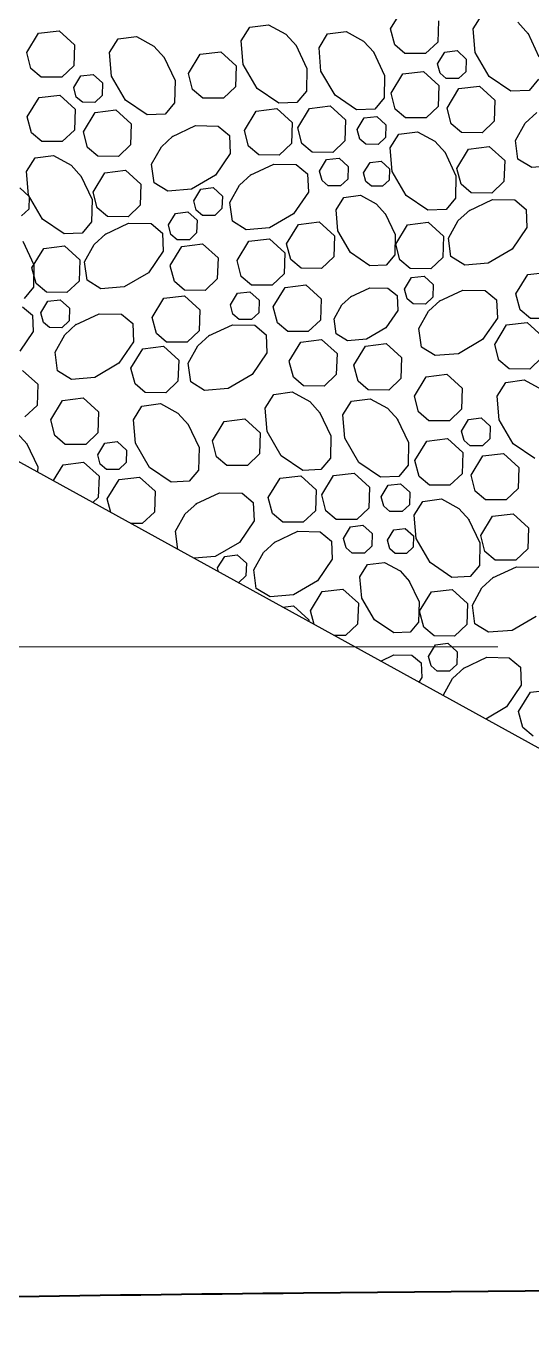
# Model space of a CAD drawing. Header units: inches. Extents: x -5337 to 1057, y 15227 to 19227.
# Drawn here: x -3595.74 to -3589.2, y 16320.2 to 16337.01 of the extents above; entities that cross this region are included whole.
import ezdxf

# ---------------------------------------------------------------- set-up
doc = ezdxf.new("R2010")
doc.units = ezdxf.units.IN
doc.header["$LTSCALE"] = 150
doc.header["$MEASUREMENT"] = 0
doc.linetypes.add('HIDDEN', pattern=[0.375, 0.25, -0.125])
for name, color, linetype in [('grid', 7, 'HIDDEN'), ('Level 9', 7, 'Continuous'), ('PAVING', 7, 'Continuous')]:
    doc.layers.add(name, color=color, linetype=linetype)

msp = doc.modelspace()

# ---------------------------------------------------------------- linework, layer by layer
at = {"layer": 'grid', "color": 252, "linetype": 'HIDDEN', "lineweight": 0, "ltscale": 0.6}
msp.add_line((-5232.144, 16328.984), (952.356, 16328.984), dxfattribs=at)
at = {"layer": 'Level 9', "linetype": 'Continuous', "lineweight": 40}
msp.add_line((-3533.893, 16321.176), (-3592.156, 16320.636), dxfattribs=at)
msp.add_arc((-3587.498, 15817.658), 503, 90.53053, 92.44603, dxfattribs=at)
at = {"layer": 'PAVING', "color": 1}
for p, q in [((-3591.031, 16336.968), (-3590.878, 16337.218)), ((-3592.959, 16336.812), (-3592.849, 16336.991)), ((-3592.849, 16336.991), (-3592.609, 16337.022)), ((-3592.609, 16337.022), (-3592.384, 16336.898)), ((-3590.413, 16337.07), (-3590.422, 16336.798)), ((-3589.962, 16336.967), (-3589.852, 16337.145)), ((-3589.387, 16337.053), (-3589.25, 16336.902)), ((-3595.729, 16336.662), (-3595.577, 16336.912)), ((-3595.577, 16336.912), (-3595.311, 16336.944)), ((-3595.311, 16336.944), (-3595.112, 16336.764)), ((-3594.661, 16336.661), (-3594.55, 16336.839)), ((-3594.55, 16336.839), (-3594.31, 16336.871)), ((-3594.31, 16336.871), (-3594.086, 16336.747)), ((-3592.384, 16336.898), (-3592.247, 16336.748)), ((-3591.954, 16336.725), (-3591.844, 16336.903)), ((-3591.844, 16336.903), (-3591.604, 16336.935)), ((-3591.604, 16336.935), (-3591.38, 16336.811)), ((-3590.977, 16336.764), (-3591.031, 16336.968)), ((-3589.937, 16336.664), (-3589.962, 16336.967)), ((-3589.259, 16336.915), (-3589.114, 16336.609)), ((-3595.675, 16336.458), (-3595.729, 16336.662)), ((-3595.112, 16336.764), (-3595.121, 16336.491)), ((-3594.635, 16336.358), (-3594.661, 16336.661)), ((-3594.086, 16336.747), (-3593.949, 16336.596)), ((-3593.489, 16336.64), (-3593.222, 16336.673)), ((-3593.222, 16336.673), (-3593.023, 16336.492)), ((-3592.934, 16336.51), (-3592.959, 16336.812)), ((-3592.256, 16336.76), (-3592.111, 16336.455)), ((-3591.929, 16336.422), (-3591.954, 16336.725)), ((-3591.38, 16336.811), (-3591.243, 16336.661)), ((-3591.252, 16336.673), (-3591.107, 16336.367)), ((-3590.844, 16336.651), (-3590.977, 16336.764)), ((-3590.422, 16336.798), (-3590.579, 16336.649)), ((-3590.423, 16336.517), (-3590.331, 16336.667)), ((-3590.331, 16336.667), (-3590.171, 16336.687)), ((-3590.171, 16336.687), (-3590.052, 16336.578)), ((-3589.755, 16336.353), (-3589.937, 16336.664)), ((-3595.121, 16336.491), (-3595.278, 16336.343)), ((-3593.958, 16336.609), (-3593.813, 16336.303)), ((-3593.641, 16336.391), (-3593.489, 16336.64)), ((-3593.023, 16336.492), (-3593.033, 16336.22)), ((-3592.752, 16336.199), (-3592.934, 16336.51)), ((-3590.579, 16336.649), (-3590.844, 16336.651)), ((-3590.39, 16336.394), (-3590.423, 16336.517)), ((-3590.052, 16336.578), (-3590.058, 16336.415)), ((-3595.543, 16336.345), (-3595.675, 16336.458)), ((-3595.278, 16336.343), (-3595.543, 16336.345)), ((-3595.121, 16336.211), (-3595.03, 16336.361)), ((-3595.03, 16336.361), (-3594.87, 16336.38)), ((-3594.87, 16336.38), (-3594.751, 16336.272)), ((-3594.454, 16336.047), (-3594.635, 16336.358)), ((-3593.587, 16336.186), (-3593.641, 16336.391)), ((-3592.111, 16336.455), (-3592.117, 16336.164)), ((-3591.748, 16336.111), (-3591.929, 16336.422)), ((-3591.107, 16336.367), (-3591.113, 16336.077)), ((-3591.024, 16336.137), (-3590.872, 16336.386)), ((-3590.872, 16336.386), (-3590.605, 16336.419)), ((-3590.605, 16336.419), (-3590.406, 16336.238)), ((-3590.311, 16336.327), (-3590.39, 16336.394)), ((-3590.152, 16336.326), (-3590.311, 16336.327)), ((-3590.058, 16336.415), (-3590.152, 16336.326)), ((-3589.476, 16336.163), (-3589.755, 16336.353)), ((-3589.12, 16336.319), (-3589.242, 16336.174)), ((-3595.089, 16336.088), (-3595.121, 16336.211)), ((-3594.751, 16336.272), (-3594.756, 16336.108)), ((-3593.813, 16336.303), (-3593.819, 16336.013)), ((-3593.455, 16336.073), (-3593.587, 16336.186)), ((-3593.033, 16336.22), (-3593.189, 16336.072)), ((-3592.473, 16336.008), (-3592.752, 16336.199)), ((-3592.117, 16336.164), (-3592.239, 16336.019)), ((-3590.406, 16336.238), (-3590.415, 16335.966)), ((-3590.3, 16335.946), (-3590.147, 16336.196)), ((-3590.147, 16336.196), (-3589.881, 16336.228)), ((-3589.881, 16336.228), (-3589.682, 16336.048)), ((-3589.242, 16336.174), (-3589.476, 16336.163)), ((-3595.722, 16335.831), (-3595.57, 16336.08)), ((-3595.57, 16336.08), (-3595.303, 16336.113)), ((-3595.303, 16336.113), (-3595.105, 16335.932)), ((-3595.009, 16336.021), (-3595.089, 16336.088)), ((-3594.85, 16336.019), (-3595.009, 16336.021)), ((-3594.756, 16336.108), (-3594.85, 16336.019)), ((-3594.175, 16335.857), (-3594.454, 16336.047)), ((-3593.819, 16336.013), (-3593.94, 16335.868)), ((-3593.189, 16336.072), (-3593.455, 16336.073)), ((-3592.239, 16336.019), (-3592.473, 16336.008)), ((-3591.469, 16335.921), (-3591.748, 16336.111)), ((-3591.113, 16336.077), (-3591.234, 16335.932)), ((-3590.97, 16335.932), (-3591.024, 16336.137)), ((-3589.682, 16336.048), (-3589.691, 16335.775)), ((-3595.668, 16335.626), (-3595.722, 16335.831)), ((-3595.105, 16335.932), (-3595.114, 16335.66)), ((-3594.998, 16335.64), (-3594.846, 16335.89)), ((-3594.846, 16335.89), (-3594.579, 16335.922)), ((-3594.579, 16335.922), (-3594.381, 16335.742)), ((-3593.94, 16335.868), (-3594.175, 16335.857)), ((-3592.919, 16335.657), (-3592.767, 16335.906)), ((-3592.767, 16335.906), (-3592.5, 16335.939)), ((-3592.5, 16335.939), (-3592.302, 16335.758)), ((-3592.229, 16335.691), (-3592.077, 16335.941)), ((-3592.077, 16335.941), (-3591.81, 16335.974)), ((-3591.81, 16335.974), (-3591.611, 16335.793)), ((-3591.234, 16335.932), (-3591.469, 16335.921)), ((-3591.461, 16335.668), (-3591.37, 16335.817)), ((-3591.37, 16335.817), (-3591.209, 16335.837)), ((-3591.209, 16335.837), (-3591.09, 16335.728)), ((-3590.838, 16335.819), (-3590.97, 16335.932)), ((-3590.572, 16335.818), (-3590.838, 16335.819)), ((-3590.415, 16335.966), (-3590.572, 16335.818)), ((-3590.246, 16335.741), (-3590.3, 16335.946)), ((-3589.293, 16335.752), (-3589.143, 16335.889)), ((-3595.114, 16335.66), (-3595.27, 16335.512)), ((-3594.381, 16335.742), (-3594.39, 16335.469)), ((-3593.854, 16335.574), (-3593.548, 16335.719)), ((-3593.548, 16335.719), (-3593.258, 16335.713)), ((-3593.258, 16335.713), (-3593.112, 16335.591)), ((-3592.865, 16335.452), (-3592.919, 16335.657)), ((-3592.302, 16335.758), (-3592.311, 16335.486)), ((-3592.175, 16335.487), (-3592.229, 16335.691)), ((-3591.611, 16335.793), (-3591.62, 16335.521)), ((-3591.428, 16335.545), (-3591.461, 16335.668)), ((-3591.09, 16335.728), (-3591.096, 16335.565)), ((-3590.114, 16335.629), (-3590.246, 16335.741)), ((-3589.691, 16335.775), (-3589.848, 16335.627)), ((-3589.417, 16335.527), (-3589.293, 16335.752)), ((-3595.536, 16335.514), (-3595.668, 16335.626)), ((-3595.27, 16335.512), (-3595.536, 16335.514)), ((-3594.944, 16335.435), (-3594.998, 16335.64)), ((-3593.991, 16335.446), (-3593.841, 16335.583)), ((-3593.112, 16335.591), (-3593.102, 16335.357)), ((-3592.311, 16335.486), (-3592.468, 16335.338)), ((-3592.042, 16335.374), (-3592.175, 16335.487)), ((-3591.62, 16335.521), (-3591.777, 16335.372)), ((-3591.349, 16335.477), (-3591.428, 16335.545)), ((-3591.19, 16335.476), (-3591.349, 16335.477)), ((-3591.096, 16335.565), (-3591.19, 16335.476)), ((-3591.034, 16335.43), (-3590.923, 16335.608)), ((-3590.923, 16335.608), (-3590.683, 16335.64)), ((-3590.683, 16335.64), (-3590.459, 16335.516)), ((-3590.459, 16335.516), (-3590.322, 16335.365)), ((-3589.848, 16335.627), (-3590.114, 16335.629)), ((-3589.385, 16335.287), (-3589.417, 16335.527)), ((-3595.622, 16335.302), (-3595.382, 16335.334)), ((-3595.382, 16335.334), (-3595.157, 16335.209)), ((-3594.812, 16335.323), (-3594.944, 16335.435)), ((-3594.546, 16335.321), (-3594.812, 16335.323)), ((-3594.39, 16335.469), (-3594.546, 16335.321)), ((-3594.116, 16335.222), (-3593.991, 16335.446)), ((-3593.102, 16335.357), (-3593.292, 16335.078)), ((-3592.733, 16335.339), (-3592.865, 16335.452)), ((-3592.468, 16335.338), (-3592.733, 16335.339)), ((-3591.777, 16335.372), (-3592.042, 16335.374)), ((-3591.008, 16335.127), (-3591.034, 16335.43)), ((-3590.331, 16335.378), (-3590.186, 16335.072)), ((-3590.174, 16335.166), (-3590.022, 16335.415)), ((-3590.022, 16335.415), (-3589.755, 16335.448)), ((-3589.755, 16335.448), (-3589.556, 16335.268)), ((-3595.732, 16335.124), (-3595.622, 16335.302)), ((-3595.157, 16335.209), (-3595.021, 16335.059)), ((-3594.72, 16335.109), (-3594.454, 16335.142)), ((-3594.454, 16335.142), (-3594.255, 16334.962)), ((-3594.084, 16334.981), (-3594.116, 16335.222)), ((-3592.844, 16335.077), (-3592.538, 16335.222)), ((-3592.538, 16335.222), (-3592.248, 16335.216)), ((-3592.248, 16335.216), (-3592.102, 16335.094)), ((-3591.947, 16335.13), (-3591.856, 16335.28)), ((-3591.856, 16335.28), (-3591.696, 16335.3)), ((-3591.696, 16335.3), (-3591.576, 16335.191)), ((-3591.576, 16335.191), (-3591.582, 16335.028)), ((-3591.378, 16335.107), (-3591.296, 16335.242)), ((-3591.296, 16335.242), (-3591.152, 16335.26)), ((-3591.152, 16335.26), (-3591.045, 16335.162)), ((-3591.045, 16335.162), (-3591.049, 16335.015)), ((-3590.12, 16334.961), (-3590.174, 16335.166)), ((-3589.556, 16335.268), (-3589.566, 16334.995)), ((-3589.207, 16335.177), (-3589.385, 16335.287)), ((-3588.904, 16335.202), (-3589.207, 16335.177)), ((-3595.707, 16334.821), (-3595.732, 16335.124)), ((-3595.029, 16335.072), (-3594.885, 16334.766)), ((-3594.873, 16334.86), (-3594.72, 16335.109)), ((-3593.906, 16334.871), (-3594.084, 16334.981)), ((-3593.292, 16335.078), (-3593.603, 16334.896)), ((-3592.981, 16334.949), (-3592.831, 16335.086)), ((-3592.102, 16335.094), (-3592.091, 16334.86)), ((-3591.915, 16335.008), (-3591.947, 16335.13)), ((-3591.835, 16334.94), (-3591.915, 16335.008)), ((-3591.582, 16335.028), (-3591.676, 16334.939)), ((-3591.349, 16334.997), (-3591.378, 16335.107)), ((-3591.277, 16334.936), (-3591.349, 16334.997)), ((-3591.049, 16335.015), (-3591.134, 16334.935)), ((-3590.827, 16334.816), (-3591.008, 16335.127)), ((-3590.186, 16335.072), (-3590.192, 16334.782)), ((-3589.566, 16334.995), (-3589.722, 16334.847)), ((-3595.817, 16334.913), (-3595.698, 16334.804)), ((-3595.526, 16334.51), (-3595.707, 16334.821)), ((-3595.698, 16334.804), (-3595.704, 16334.641)), ((-3594.818, 16334.655), (-3594.872, 16334.86)), ((-3594.255, 16334.962), (-3594.264, 16334.689)), ((-3593.603, 16334.896), (-3593.906, 16334.871)), ((-3593.573, 16334.748), (-3593.482, 16334.898)), ((-3593.482, 16334.898), (-3593.321, 16334.918)), ((-3593.321, 16334.918), (-3593.202, 16334.809)), ((-3593.202, 16334.809), (-3593.208, 16334.646)), ((-3593.105, 16334.724), (-3592.981, 16334.949)), ((-3592.091, 16334.86), (-3592.282, 16334.581)), ((-3591.676, 16334.939), (-3591.835, 16334.94)), ((-3591.636, 16334.792), (-3591.419, 16334.821)), ((-3591.419, 16334.821), (-3591.217, 16334.709)), ((-3591.134, 16334.935), (-3591.277, 16334.936)), ((-3590.548, 16334.626), (-3590.827, 16334.816)), ((-3589.988, 16334.849), (-3590.12, 16334.961)), ((-3589.722, 16334.847), (-3589.988, 16334.849)), ((-3595.704, 16334.641), (-3595.797, 16334.552)), ((-3594.885, 16334.766), (-3594.891, 16334.476)), ((-3594.686, 16334.543), (-3594.818, 16334.655)), ((-3594.264, 16334.689), (-3594.421, 16334.541)), ((-3593.54, 16334.625), (-3593.573, 16334.748)), ((-3593.208, 16334.646), (-3593.302, 16334.557)), ((-3593.074, 16334.484), (-3593.105, 16334.724)), ((-3591.734, 16334.632), (-3591.636, 16334.792)), ((-3591.217, 16334.709), (-3591.094, 16334.574)), ((-3590.313, 16334.637), (-3590.548, 16334.626)), ((-3590.192, 16334.782), (-3590.313, 16334.637)), ((-3590.021, 16334.619), (-3589.715, 16334.764)), ((-3589.715, 16334.764), (-3589.425, 16334.758)), ((-3589.425, 16334.758), (-3589.279, 16334.636)), ((-3589.279, 16334.636), (-3589.269, 16334.402)), ((-3595.246, 16334.32), (-3595.526, 16334.51)), ((-3594.891, 16334.476), (-3595.012, 16334.33)), ((-3594.421, 16334.541), (-3594.686, 16334.543)), ((-3593.9, 16334.435), (-3593.809, 16334.584)), ((-3593.809, 16334.584), (-3593.648, 16334.604)), ((-3593.648, 16334.604), (-3593.529, 16334.496)), ((-3593.461, 16334.558), (-3593.54, 16334.625)), ((-3593.529, 16334.496), (-3593.535, 16334.332)), ((-3593.302, 16334.557), (-3593.461, 16334.558)), ((-3592.895, 16334.374), (-3593.074, 16334.484)), ((-3592.282, 16334.581), (-3592.593, 16334.399)), ((-3592.221, 16334.443), (-3591.954, 16334.475)), ((-3591.954, 16334.475), (-3591.755, 16334.295)), ((-3591.712, 16334.36), (-3591.734, 16334.632)), ((-3591.102, 16334.585), (-3590.972, 16334.31)), ((-3590.812, 16334.438), (-3590.545, 16334.47)), ((-3590.545, 16334.47), (-3590.346, 16334.289)), ((-3590.283, 16334.266), (-3590.158, 16334.491)), ((-3590.158, 16334.491), (-3590.008, 16334.628)), ((-3595.012, 16334.33), (-3595.246, 16334.32)), ((-3594.857, 16334.185), (-3594.707, 16334.322)), ((-3594.719, 16334.313), (-3594.414, 16334.458)), ((-3594.414, 16334.458), (-3594.124, 16334.452)), ((-3594.124, 16334.452), (-3593.978, 16334.33)), ((-3593.978, 16334.33), (-3593.967, 16334.096)), ((-3593.868, 16334.312), (-3593.9, 16334.435)), ((-3593.788, 16334.244), (-3593.868, 16334.312)), ((-3593.535, 16334.332), (-3593.629, 16334.243)), ((-3592.593, 16334.399), (-3592.895, 16334.374)), ((-3592.373, 16334.193), (-3592.221, 16334.443)), ((-3591.549, 16334.08), (-3591.712, 16334.36)), ((-3590.972, 16334.31), (-3590.977, 16334.049)), ((-3590.964, 16334.188), (-3590.812, 16334.438)), ((-3589.269, 16334.402), (-3589.459, 16334.123)), ((-3595.78, 16334.228), (-3595.636, 16333.922)), ((-3595.51, 16334.132), (-3595.243, 16334.164)), ((-3595.243, 16334.164), (-3595.045, 16333.983)), ((-3594.982, 16333.961), (-3594.857, 16334.185)), ((-3593.877, 16333.91), (-3593.725, 16334.159)), ((-3593.629, 16334.243), (-3593.788, 16334.244)), ((-3593.725, 16334.159), (-3593.458, 16334.192)), ((-3593.458, 16334.192), (-3593.259, 16334.011)), ((-3593.012, 16333.976), (-3592.86, 16334.225)), ((-3592.86, 16334.225), (-3592.593, 16334.258)), ((-3592.593, 16334.258), (-3592.395, 16334.077)), ((-3592.319, 16333.988), (-3592.373, 16334.193)), ((-3591.755, 16334.295), (-3591.765, 16334.022)), ((-3590.91, 16333.983), (-3590.963, 16334.188)), ((-3590.346, 16334.289), (-3590.355, 16334.017)), ((-3590.251, 16334.026), (-3590.283, 16334.266)), ((-3595.662, 16333.882), (-3595.51, 16334.132)), ((-3595.045, 16333.983), (-3595.054, 16333.711)), ((-3593.967, 16334.096), (-3594.158, 16333.817)), ((-3593.259, 16334.011), (-3593.268, 16333.738)), ((-3592.958, 16333.771), (-3593.012, 16333.976)), ((-3592.395, 16334.077), (-3592.404, 16333.805)), ((-3592.187, 16333.876), (-3592.319, 16333.988)), ((-3591.765, 16334.022), (-3591.921, 16333.874)), ((-3591.297, 16333.908), (-3591.549, 16334.08)), ((-3590.977, 16334.049), (-3591.086, 16333.918)), ((-3590.778, 16333.871), (-3590.91, 16333.983)), ((-3590.355, 16334.017), (-3590.512, 16333.869)), ((-3590.073, 16333.916), (-3590.251, 16334.026)), ((-3589.459, 16334.123), (-3589.77, 16333.941)), ((-3595.609, 16333.678), (-3595.662, 16333.882)), ((-3595.636, 16333.922), (-3595.642, 16333.632)), ((-3594.949, 16333.72), (-3594.982, 16333.961)), ((-3594.158, 16333.817), (-3594.469, 16333.635)), ((-3593.823, 16333.705), (-3593.877, 16333.909)), ((-3592.404, 16333.805), (-3592.56, 16333.656)), ((-3591.921, 16333.874), (-3592.187, 16333.876)), ((-3591.086, 16333.918), (-3591.297, 16333.908)), ((-3590.512, 16333.869), (-3590.778, 16333.871)), ((-3589.77, 16333.941), (-3590.073, 16333.916)), ((-3589.259, 16333.794), (-3588.992, 16333.827)), ((-3595.642, 16333.632), (-3595.763, 16333.487)), ((-3595.476, 16333.565), (-3595.609, 16333.678)), ((-3595.054, 16333.711), (-3595.21, 16333.563)), ((-3594.771, 16333.61), (-3594.949, 16333.72)), ((-3594.469, 16333.635), (-3594.771, 16333.61)), ((-3593.691, 16333.592), (-3593.823, 16333.705)), ((-3593.268, 16333.738), (-3593.425, 16333.59)), ((-3592.826, 16333.658), (-3592.958, 16333.771)), ((-3592.56, 16333.656), (-3592.826, 16333.658)), ((-3592.393, 16333.627), (-3592.126, 16333.66)), ((-3592.126, 16333.66), (-3591.927, 16333.479)), ((-3590.849, 16333.605), (-3590.758, 16333.755)), ((-3590.758, 16333.755), (-3590.598, 16333.774)), ((-3590.598, 16333.774), (-3590.479, 16333.666)), ((-3590.479, 16333.666), (-3590.484, 16333.503)), ((-3589.411, 16333.545), (-3589.259, 16333.794)), ((-3595.21, 16333.563), (-3595.476, 16333.565)), ((-3595.457, 16333.449), (-3595.296, 16333.468)), ((-3595.296, 16333.468), (-3595.177, 16333.36)), ((-3594.109, 16333.239), (-3593.957, 16333.488)), ((-3593.957, 16333.488), (-3593.691, 16333.521)), ((-3593.425, 16333.59), (-3593.691, 16333.592)), ((-3593.691, 16333.521), (-3593.492, 16333.341)), ((-3593.098, 16333.404), (-3593.007, 16333.553)), ((-3593.007, 16333.553), (-3592.847, 16333.573)), ((-3592.847, 16333.573), (-3592.728, 16333.464)), ((-3592.728, 16333.464), (-3592.733, 16333.301)), ((-3592.545, 16333.377), (-3592.393, 16333.627)), ((-3591.927, 16333.479), (-3591.936, 16333.207)), ((-3591.658, 16333.404), (-3591.536, 16333.514)), ((-3591.546, 16333.507), (-3591.299, 16333.625)), ((-3591.299, 16333.625), (-3591.064, 16333.62)), ((-3591.064, 16333.62), (-3590.946, 16333.522)), ((-3590.946, 16333.522), (-3590.937, 16333.332)), ((-3590.816, 16333.482), (-3590.849, 16333.605)), ((-3590.737, 16333.415), (-3590.816, 16333.482)), ((-3590.484, 16333.503), (-3590.578, 16333.414)), ((-3590.402, 16333.45), (-3590.097, 16333.595)), ((-3590.097, 16333.595), (-3589.807, 16333.589)), ((-3589.807, 16333.589), (-3589.662, 16333.467)), ((-3589.662, 16333.467), (-3589.651, 16333.233)), ((-3589.357, 16333.34), (-3589.411, 16333.545)), ((-3599.313, 16333.298), (-3581.799, 16323.641)), ((-3595.786, 16333.378), (-3595.655, 16333.269)), ((-3595.548, 16333.299), (-3595.457, 16333.449)), ((-3595.515, 16333.176), (-3595.548, 16333.299)), ((-3595.177, 16333.36), (-3595.183, 16333.197)), ((-3593.492, 16333.341), (-3593.501, 16333.068)), ((-3593.066, 16333.281), (-3593.098, 16333.403)), ((-3592.733, 16333.301), (-3592.827, 16333.212)), ((-3592.491, 16333.173), (-3592.545, 16333.377)), ((-3591.759, 16333.222), (-3591.658, 16333.404)), ((-3590.937, 16333.332), (-3591.091, 16333.106)), ((-3590.578, 16333.414), (-3590.737, 16333.415)), ((-3590.665, 16333.097), (-3590.541, 16333.322)), ((-3590.541, 16333.322), (-3590.39, 16333.459)), ((-3589.224, 16333.228), (-3589.357, 16333.34)), ((-3595.655, 16333.269), (-3595.645, 16333.058)), ((-3595.436, 16333.109), (-3595.515, 16333.176)), ((-3595.183, 16333.197), (-3595.277, 16333.108)), ((-3595.239, 16333.016), (-3595.089, 16333.153)), ((-3595.101, 16333.144), (-3594.796, 16333.289)), ((-3594.796, 16333.289), (-3594.506, 16333.282)), ((-3594.506, 16333.282), (-3594.36, 16333.161)), ((-3594.36, 16333.161), (-3594.349, 16332.927)), ((-3594.055, 16333.035), (-3594.109, 16333.239)), ((-3593.38, 16333.001), (-3593.074, 16333.146)), ((-3593.074, 16333.146), (-3592.784, 16333.14)), ((-3592.986, 16333.213), (-3593.066, 16333.281)), ((-3592.827, 16333.212), (-3592.986, 16333.213)), ((-3592.784, 16333.14), (-3592.639, 16333.018)), ((-3592.358, 16333.06), (-3592.491, 16333.173)), ((-3591.936, 16333.207), (-3592.093, 16333.058)), ((-3591.733, 16333.027), (-3591.759, 16333.222)), ((-3589.651, 16333.233), (-3589.841, 16332.954)), ((-3589.685, 16332.893), (-3589.533, 16333.143)), ((-3589.533, 16333.143), (-3589.266, 16333.176)), ((-3589.266, 16333.176), (-3589.068, 16332.994)), ((-3588.959, 16333.226), (-3589.224, 16333.228)), ((-3595.645, 16333.058), (-3595.817, 16332.806)), ((-3595.277, 16333.108), (-3595.436, 16333.109)), ((-3595.363, 16332.791), (-3595.239, 16333.016)), ((-3593.923, 16332.922), (-3594.055, 16333.035)), ((-3593.501, 16333.068), (-3593.657, 16332.92)), ((-3593.518, 16332.873), (-3593.368, 16333.01)), ((-3592.639, 16333.018), (-3592.628, 16332.784)), ((-3592.093, 16333.058), (-3592.358, 16333.06)), ((-3592.188, 16332.923), (-3591.921, 16332.956)), ((-3591.921, 16332.956), (-3591.722, 16332.775)), ((-3591.588, 16332.938), (-3591.733, 16333.027)), ((-3591.343, 16332.959), (-3591.588, 16332.938)), ((-3591.091, 16333.106), (-3591.343, 16332.959)), ((-3590.633, 16332.857), (-3590.665, 16333.097)), ((-3595.332, 16332.551), (-3595.363, 16332.791)), ((-3594.349, 16332.927), (-3594.54, 16332.648)), ((-3594.384, 16332.587), (-3594.232, 16332.837)), ((-3594.232, 16332.837), (-3593.965, 16332.87)), ((-3593.965, 16332.87), (-3593.766, 16332.689)), ((-3593.657, 16332.92), (-3593.923, 16332.922)), ((-3593.643, 16332.649), (-3593.518, 16332.873)), ((-3592.34, 16332.674), (-3592.188, 16332.923)), ((-3591.505, 16332.622), (-3591.353, 16332.871)), ((-3591.353, 16332.871), (-3591.087, 16332.904)), ((-3591.087, 16332.904), (-3590.888, 16332.723)), ((-3590.455, 16332.747), (-3590.633, 16332.857)), ((-3589.841, 16332.954), (-3590.152, 16332.772)), ((-3589.631, 16332.689), (-3589.685, 16332.893)), ((-3594.54, 16332.648), (-3594.851, 16332.466)), ((-3593.766, 16332.689), (-3593.776, 16332.416)), ((-3593.611, 16332.409), (-3593.643, 16332.649)), ((-3592.628, 16332.784), (-3592.819, 16332.505)), ((-3592.286, 16332.469), (-3592.34, 16332.673)), ((-3591.722, 16332.775), (-3591.732, 16332.503)), ((-3591.451, 16332.417), (-3591.505, 16332.622)), ((-3590.888, 16332.723), (-3590.897, 16332.451)), ((-3590.152, 16332.772), (-3590.455, 16332.747)), ((-3589.499, 16332.576), (-3589.631, 16332.689)), ((-3589.077, 16332.722), (-3589.233, 16332.574)), ((-3595.785, 16332.557), (-3595.586, 16332.377)), ((-3595.153, 16332.441), (-3595.332, 16332.551)), ((-3594.851, 16332.466), (-3595.153, 16332.441)), ((-3594.33, 16332.383), (-3594.384, 16332.587)), ((-3592.819, 16332.505), (-3593.13, 16332.324)), ((-3592.154, 16332.356), (-3592.286, 16332.469)), ((-3591.732, 16332.503), (-3591.888, 16332.354)), ((-3590.722, 16332.225), (-3590.57, 16332.474)), ((-3590.57, 16332.474), (-3590.303, 16332.507)), ((-3590.303, 16332.507), (-3590.104, 16332.326)), ((-3589.233, 16332.574), (-3589.499, 16332.576)), ((-3595.586, 16332.377), (-3595.595, 16332.104)), ((-3594.198, 16332.27), (-3594.33, 16332.383)), ((-3593.776, 16332.416), (-3593.932, 16332.268)), ((-3593.432, 16332.299), (-3593.611, 16332.409)), ((-3593.13, 16332.324), (-3593.432, 16332.299)), ((-3591.888, 16332.354), (-3592.154, 16332.356)), ((-3591.319, 16332.304), (-3591.451, 16332.417)), ((-3591.054, 16332.302), (-3591.319, 16332.304)), ((-3590.897, 16332.451), (-3591.054, 16332.302)), ((-3590.104, 16332.326), (-3590.113, 16332.054)), ((-3589.653, 16332.223), (-3589.543, 16332.401)), ((-3589.543, 16332.401), (-3589.303, 16332.433)), ((-3589.303, 16332.433), (-3589.078, 16332.309)), ((-3595.42, 16331.919), (-3595.268, 16332.168)), ((-3595.268, 16332.168), (-3595.001, 16332.201)), ((-3595.001, 16332.201), (-3594.803, 16332.02)), ((-3594.242, 16332.095), (-3594.001, 16332.127)), ((-3593.932, 16332.268), (-3594.198, 16332.27)), ((-3594.001, 16332.127), (-3593.777, 16332.003)), ((-3592.65, 16332.068), (-3592.54, 16332.247)), ((-3592.54, 16332.247), (-3592.3, 16332.279)), ((-3592.3, 16332.279), (-3592.075, 16332.155)), ((-3592.075, 16332.155), (-3591.938, 16332.004)), ((-3591.645, 16331.981), (-3591.535, 16332.159)), ((-3591.535, 16332.159), (-3591.295, 16332.191)), ((-3591.295, 16332.191), (-3591.071, 16332.067)), ((-3590.668, 16332.02), (-3590.722, 16332.225)), ((-3589.628, 16331.92), (-3589.653, 16332.223)), ((-3595.595, 16332.104), (-3595.752, 16331.956)), ((-3594.803, 16332.02), (-3594.812, 16331.748)), ((-3594.351, 16331.917), (-3594.242, 16332.095)), ((-3593.777, 16332.003), (-3593.64, 16331.853)), ((-3592.625, 16331.766), (-3592.65, 16332.068)), ((-3591.947, 16332.016), (-3591.802, 16331.711)), ((-3591.62, 16331.679), (-3591.645, 16331.981)), ((-3591.071, 16332.067), (-3590.934, 16331.917)), ((-3590.536, 16331.907), (-3590.668, 16332.02)), ((-3590.113, 16332.054), (-3590.27, 16331.906)), ((-3595.366, 16331.714), (-3595.42, 16331.919)), ((-3594.326, 16331.615), (-3594.351, 16331.917)), ((-3593.649, 16331.865), (-3593.504, 16331.559)), ((-3593.332, 16331.647), (-3593.18, 16331.897)), ((-3593.18, 16331.897), (-3592.913, 16331.929)), ((-3592.913, 16331.929), (-3592.714, 16331.749)), ((-3590.943, 16331.929), (-3590.798, 16331.624)), ((-3590.27, 16331.906), (-3590.536, 16331.907)), ((-3590.114, 16331.773), (-3590.023, 16331.923)), ((-3590.023, 16331.923), (-3589.862, 16331.943)), ((-3589.862, 16331.943), (-3589.743, 16331.834)), ((-3589.743, 16331.834), (-3589.749, 16331.671)), ((-3589.446, 16331.61), (-3589.628, 16331.92)), ((-3595.861, 16331.755), (-3595.724, 16331.605)), ((-3595.733, 16331.617), (-3595.588, 16331.312)), ((-3595.234, 16331.601), (-3595.366, 16331.714)), ((-3594.812, 16331.748), (-3594.968, 16331.599)), ((-3594.812, 16331.467), (-3594.721, 16331.617)), ((-3594.721, 16331.617), (-3594.561, 16331.637)), ((-3594.561, 16331.637), (-3594.442, 16331.528)), ((-3594.145, 16331.304), (-3594.326, 16331.615)), ((-3593.278, 16331.442), (-3593.332, 16331.647)), ((-3592.714, 16331.749), (-3592.724, 16331.477)), ((-3592.443, 16331.455), (-3592.625, 16331.766)), ((-3591.802, 16331.711), (-3591.808, 16331.421)), ((-3591.439, 16331.368), (-3591.62, 16331.679)), ((-3590.798, 16331.624), (-3590.804, 16331.334)), ((-3590.715, 16331.393), (-3590.563, 16331.643)), ((-3590.563, 16331.643), (-3590.296, 16331.676)), ((-3590.296, 16331.676), (-3590.097, 16331.495)), ((-3590.081, 16331.651), (-3590.113, 16331.773)), ((-3590.002, 16331.583), (-3590.081, 16331.651)), ((-3589.749, 16331.671), (-3589.842, 16331.582)), ((-3594.968, 16331.599), (-3595.234, 16331.601)), ((-3594.78, 16331.345), (-3594.812, 16331.467)), ((-3594.442, 16331.528), (-3594.447, 16331.365)), ((-3593.504, 16331.559), (-3593.51, 16331.269)), ((-3592.724, 16331.477), (-3592.88, 16331.328)), ((-3592.164, 16331.265), (-3592.443, 16331.455)), ((-3590.097, 16331.495), (-3590.106, 16331.222)), ((-3589.842, 16331.582), (-3590.002, 16331.583)), ((-3589.991, 16331.203), (-3589.838, 16331.452)), ((-3589.838, 16331.452), (-3589.572, 16331.485)), ((-3589.572, 16331.485), (-3589.373, 16331.304)), ((-3589.167, 16331.419), (-3589.446, 16331.61)), ((-3595.588, 16331.312), (-3595.589, 16331.245)), ((-3595.386, 16331.133), (-3595.261, 16331.337)), ((-3595.261, 16331.337), (-3594.995, 16331.369)), ((-3594.995, 16331.369), (-3594.796, 16331.189)), ((-3594.7, 16331.277), (-3594.78, 16331.345)), ((-3594.541, 16331.276), (-3594.7, 16331.277)), ((-3594.447, 16331.365), (-3594.541, 16331.276)), ((-3593.866, 16331.113), (-3594.145, 16331.304)), ((-3593.146, 16331.33), (-3593.278, 16331.442)), ((-3592.88, 16331.328), (-3593.146, 16331.33)), ((-3591.929, 16331.276), (-3592.164, 16331.265)), ((-3591.808, 16331.421), (-3591.929, 16331.276)), ((-3591.16, 16331.177), (-3591.439, 16331.368)), ((-3590.804, 16331.334), (-3590.925, 16331.188)), ((-3590.661, 16331.188), (-3590.715, 16331.393)), ((-3589.373, 16331.304), (-3589.382, 16331.032)), ((-3594.796, 16331.189), (-3594.805, 16330.916)), ((-3594.689, 16330.896), (-3594.537, 16331.146)), ((-3594.537, 16331.146), (-3594.271, 16331.179)), ((-3594.271, 16331.179), (-3594.072, 16330.998)), ((-3593.632, 16331.124), (-3593.866, 16331.113)), ((-3593.51, 16331.269), (-3593.632, 16331.124)), ((-3592.61, 16330.913), (-3592.458, 16331.163)), ((-3592.458, 16331.163), (-3592.191, 16331.195)), ((-3592.191, 16331.195), (-3591.993, 16331.014)), ((-3591.92, 16330.948), (-3591.767, 16331.197)), ((-3591.767, 16331.197), (-3591.501, 16331.23)), ((-3591.501, 16331.23), (-3591.302, 16331.049)), ((-3590.925, 16331.188), (-3591.16, 16331.177)), ((-3590.529, 16331.076), (-3590.661, 16331.188)), ((-3590.106, 16331.222), (-3590.263, 16331.074)), ((-3589.937, 16330.998), (-3589.991, 16331.203)), ((-3594.072, 16330.998), (-3594.081, 16330.726)), ((-3593.544, 16330.831), (-3593.239, 16330.975)), ((-3593.239, 16330.975), (-3592.949, 16330.969)), ((-3592.949, 16330.969), (-3592.803, 16330.848)), ((-3591.993, 16331.014), (-3592.002, 16330.742)), ((-3591.866, 16330.743), (-3591.92, 16330.948)), ((-3591.302, 16331.049), (-3591.311, 16330.777)), ((-3591.152, 16330.924), (-3591.061, 16331.074)), ((-3591.061, 16331.074), (-3590.9, 16331.093)), ((-3590.9, 16331.093), (-3590.781, 16330.984)), ((-3590.781, 16330.984), (-3590.787, 16330.822)), ((-3590.263, 16331.074), (-3590.529, 16331.076)), ((-3589.804, 16330.885), (-3589.937, 16330.998)), ((-3589.382, 16331.032), (-3589.539, 16330.883)), ((-3594.805, 16330.916), (-3594.874, 16330.85)), ((-3594.644, 16330.723), (-3594.689, 16330.896)), ((-3593.682, 16330.703), (-3593.532, 16330.839)), ((-3592.803, 16330.848), (-3592.793, 16330.614)), ((-3592.556, 16330.708), (-3592.61, 16330.913)), ((-3591.311, 16330.777), (-3591.468, 16330.629)), ((-3591.119, 16330.801), (-3591.151, 16330.924)), ((-3591.04, 16330.734), (-3591.119, 16330.801)), ((-3590.787, 16330.822), (-3590.88, 16330.732)), ((-3590.724, 16330.686), (-3590.614, 16330.864)), ((-3590.614, 16330.864), (-3590.374, 16330.896)), ((-3590.374, 16330.896), (-3590.15, 16330.772)), ((-3590.15, 16330.772), (-3590.013, 16330.622)), ((-3589.539, 16330.883), (-3589.804, 16330.885)), ((-3594.081, 16330.726), (-3594.237, 16330.577)), ((-3593.807, 16330.478), (-3593.682, 16330.703)), ((-3592.793, 16330.614), (-3592.983, 16330.334)), ((-3592.424, 16330.596), (-3592.556, 16330.708)), ((-3592.002, 16330.742), (-3592.158, 16330.594)), ((-3591.733, 16330.631), (-3591.866, 16330.743)), ((-3591.468, 16330.629), (-3591.733, 16330.631)), ((-3590.88, 16330.732), (-3591.04, 16330.734)), ((-3590.699, 16330.383), (-3590.724, 16330.686)), ((-3590.022, 16330.634), (-3589.877, 16330.329)), ((-3589.865, 16330.422), (-3589.713, 16330.672)), ((-3589.713, 16330.672), (-3589.446, 16330.705)), ((-3589.446, 16330.705), (-3589.247, 16330.524)), ((-3594.237, 16330.577), (-3594.381, 16330.578)), ((-3593.776, 16330.245), (-3593.807, 16330.478)), ((-3592.535, 16330.333), (-3592.229, 16330.478)), ((-3592.158, 16330.594), (-3592.424, 16330.596)), ((-3592.229, 16330.478), (-3591.939, 16330.472)), ((-3591.939, 16330.472), (-3591.794, 16330.351)), ((-3591.638, 16330.387), (-3591.547, 16330.537)), ((-3591.547, 16330.537), (-3591.387, 16330.556)), ((-3591.387, 16330.556), (-3591.268, 16330.448)), ((-3591.268, 16330.448), (-3591.273, 16330.284)), ((-3591.069, 16330.364), (-3590.987, 16330.498)), ((-3590.987, 16330.498), (-3590.843, 16330.516)), ((-3590.843, 16330.516), (-3590.735, 16330.418)), ((-3589.247, 16330.524), (-3589.257, 16330.251)), ((-3592.983, 16330.334), (-3593.294, 16330.153)), ((-3592.673, 16330.205), (-3592.522, 16330.342)), ((-3591.794, 16330.351), (-3591.783, 16330.117)), ((-3591.606, 16330.264), (-3591.638, 16330.387)), ((-3591.273, 16330.284), (-3591.367, 16330.195)), ((-3591.04, 16330.253), (-3591.069, 16330.364)), ((-3590.74, 16330.272), (-3590.825, 16330.191)), ((-3590.735, 16330.418), (-3590.74, 16330.272)), ((-3590.518, 16330.073), (-3590.699, 16330.383)), ((-3589.877, 16330.329), (-3589.883, 16330.038)), ((-3589.811, 16330.218), (-3589.865, 16330.422)), ((-3593.294, 16330.153), (-3593.568, 16330.13)), ((-3593.264, 16330.005), (-3593.172, 16330.154)), ((-3593.172, 16330.154), (-3593.013, 16330.174)), ((-3593.013, 16330.174), (-3592.893, 16330.065)), ((-3592.797, 16329.981), (-3592.673, 16330.205)), ((-3591.783, 16330.117), (-3591.973, 16329.837)), ((-3591.526, 16330.196), (-3591.606, 16330.264)), ((-3591.367, 16330.195), (-3591.526, 16330.196)), ((-3590.969, 16330.193), (-3591.04, 16330.253)), ((-3590.825, 16330.191), (-3590.969, 16330.193)), ((-3589.679, 16330.105), (-3589.811, 16330.218)), ((-3589.413, 16330.103), (-3589.679, 16330.105)), ((-3589.257, 16330.251), (-3589.413, 16330.103)), ((-3593.251, 16329.955), (-3593.264, 16330.005)), ((-3592.893, 16330.065), (-3592.899, 16329.902)), ((-3592.765, 16329.741), (-3592.797, 16329.981)), ((-3591.426, 16329.888), (-3591.327, 16330.049)), ((-3591.327, 16330.049), (-3591.11, 16330.077)), ((-3591.11, 16330.077), (-3590.908, 16329.966)), ((-3590.908, 16329.966), (-3590.785, 16329.831)), ((-3590.239, 16329.882), (-3590.518, 16330.073)), ((-3589.883, 16330.038), (-3590.004, 16329.893)), ((-3589.712, 16329.875), (-3589.406, 16330.02)), ((-3589.406, 16330.02), (-3589.116, 16330.014)), ((-3592.899, 16329.902), (-3592.993, 16329.813)), ((-3591.973, 16329.837), (-3592.284, 16329.656)), ((-3591.403, 16329.616), (-3591.426, 16329.888)), ((-3590.793, 16329.841), (-3590.663, 16329.566)), ((-3590.004, 16329.893), (-3590.239, 16329.882)), ((-3589.85, 16329.748), (-3589.699, 16329.884)), ((-3592.586, 16329.631), (-3592.765, 16329.741)), ((-3592.284, 16329.656), (-3592.586, 16329.631)), ((-3592.064, 16329.449), (-3591.912, 16329.699)), ((-3591.912, 16329.699), (-3591.645, 16329.732)), ((-3591.645, 16329.732), (-3591.446, 16329.551)), ((-3591.24, 16329.336), (-3591.403, 16329.616)), ((-3590.655, 16329.445), (-3590.503, 16329.694)), ((-3590.503, 16329.694), (-3590.236, 16329.727)), ((-3590.236, 16329.727), (-3590.037, 16329.546)), ((-3589.974, 16329.523), (-3589.85, 16329.748)), ((-3592.421, 16329.498), (-3592.284, 16329.514)), ((-3592.284, 16329.514), (-3592.086, 16329.334)), ((-3592.018, 16329.276), (-3592.064, 16329.449)), ((-3591.446, 16329.551), (-3591.456, 16329.279)), ((-3590.663, 16329.566), (-3590.668, 16329.305)), ((-3590.601, 16329.24), (-3590.655, 16329.445)), ((-3590.037, 16329.546), (-3590.046, 16329.274)), ((-3589.942, 16329.283), (-3589.974, 16329.523)), ((-3592.086, 16329.334), (-3592.086, 16329.313)), ((-3591.456, 16329.279), (-3591.612, 16329.13)), ((-3590.988, 16329.165), (-3591.24, 16329.336)), ((-3590.668, 16329.305), (-3590.777, 16329.174)), ((-3590.046, 16329.274), (-3590.203, 16329.125)), ((-3589.764, 16329.173), (-3589.942, 16329.283)), ((-3589.15, 16329.379), (-3589.461, 16329.198)), ((-3591.612, 16329.13), (-3591.756, 16329.131)), ((-3590.777, 16329.174), (-3590.988, 16329.165)), ((-3590.469, 16329.127), (-3590.601, 16329.24)), ((-3590.203, 16329.125), (-3590.469, 16329.127)), ((-3589.461, 16329.198), (-3589.764, 16329.173)), ((-3590.54, 16328.862), (-3590.449, 16329.011)), ((-3590.449, 16329.011), (-3590.289, 16329.031)), ((-3590.289, 16329.031), (-3590.17, 16328.922)), ((-3590.17, 16328.922), (-3590.175, 16328.759)), ((-3591.157, 16328.801), (-3590.99, 16328.881)), ((-3590.99, 16328.881), (-3590.755, 16328.876)), ((-3590.755, 16328.876), (-3590.637, 16328.778)), ((-3590.637, 16328.778), (-3590.628, 16328.588)), ((-3590.508, 16328.739), (-3590.54, 16328.862)), ((-3590.175, 16328.759), (-3590.269, 16328.67)), ((-3590.093, 16328.706), (-3589.788, 16328.851)), ((-3589.788, 16328.851), (-3589.498, 16328.845)), ((-3589.498, 16328.845), (-3589.353, 16328.723)), ((-3590.628, 16328.588), (-3590.667, 16328.531)), ((-3590.428, 16328.671), (-3590.508, 16328.739)), ((-3590.269, 16328.67), (-3590.428, 16328.671)), ((-3590.232, 16328.578), (-3590.081, 16328.715)), ((-3589.353, 16328.723), (-3589.342, 16328.489)), ((-3590.353, 16328.358), (-3590.232, 16328.578)), ((-3589.342, 16328.489), (-3589.532, 16328.21)), ((-3589.224, 16328.399), (-3588.958, 16328.432)), ((-3589.377, 16328.15), (-3589.224, 16328.399)), ((-3589.532, 16328.21), (-3589.801, 16328.053)), ((-3589.322, 16327.945), (-3589.376, 16328.15)), ((-3589.19, 16327.833), (-3589.322, 16327.945))]:
    msp.add_line(p, q, dxfattribs=at)

doc.saveas('drawing.dxf')
